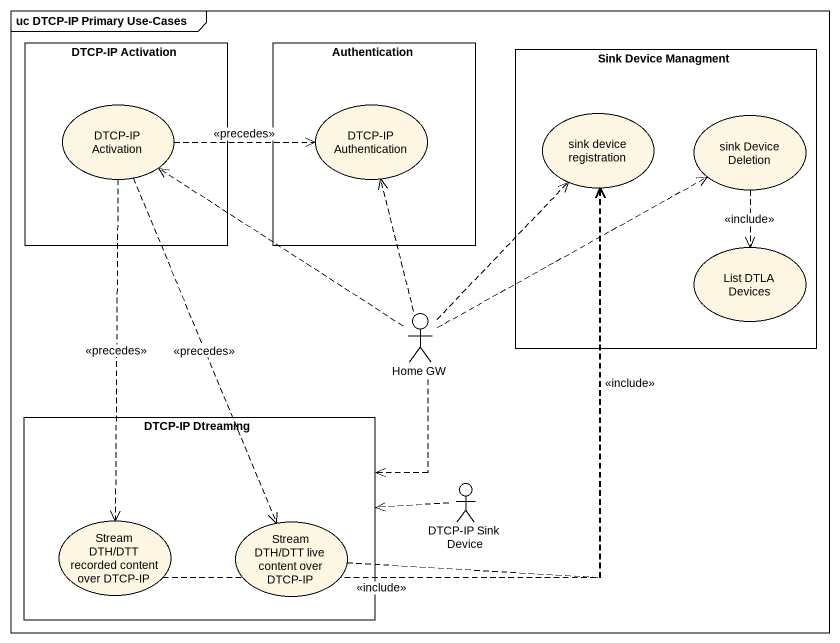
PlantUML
@startuml
mainframe uc DTCP-IP Primary Use-Cases
rectangle "DTCP-IP Activation" as DTCP_IP_Activation {
  usecase "DTCP-IP Activation" as DTCP_IP_Activation_2
}
rectangle Authentication {
  usecase "DTCP-IP Authentication" as DTCP_IP_Authentication
}
rectangle "Sink Device Managment" as Sink_Device_Managment {
  usecase "sink device registration" as sink_device_registration
  usecase "sink Device Deletion" as sink_Device_Deletion
  usecase "List DTLA Devices" as List_DTLA_Devices
}
actor "Home GW" as Home_GW
rectangle "DTCP-IP Dtreaming" as DTCP_IP_Dtreaming {
  usecase "Stream DTH/DTT recorded content over DTCP-IP" as Stream_DTH_DTT_recorded
  usecase "Stream DTH/DTT live content over DTCP-IP" as Stream_DTH_DTT_live_content
}
actor "DTCP-IP Sink Device" as DTCP_IP_Sink_Device
DTCP_IP_Activation_2 .right.> DTCP_IP_Authentication : <<precedes>>
DTCP_IP_Activation_2 ..> Stream_DTH_DTT_recorded : <<precedes>>
DTCP_IP_Activation_2 ..> Stream_DTH_DTT_live_content : <<precedes>>
sink_Device_Deletion ..> List_DTLA_Devices : <<include>>
Home_GW .up.> DTCP_IP_Activation_2
Home_GW .up.> DTCP_IP_Authentication
Home_GW .up.> sink_device_registration
Home_GW .right.> sink_Device_Deletion
Home_GW ..> DTCP_IP_Dtreaming
Stream_DTH_DTT_recorded .up.> sink_device_registration : <<include>>
Stream_DTH_DTT_live_content .up.> sink_device_registration : <<include>>
DTCP_IP_Sink_Device .left.> DTCP_IP_Dtreaming
@enduml
